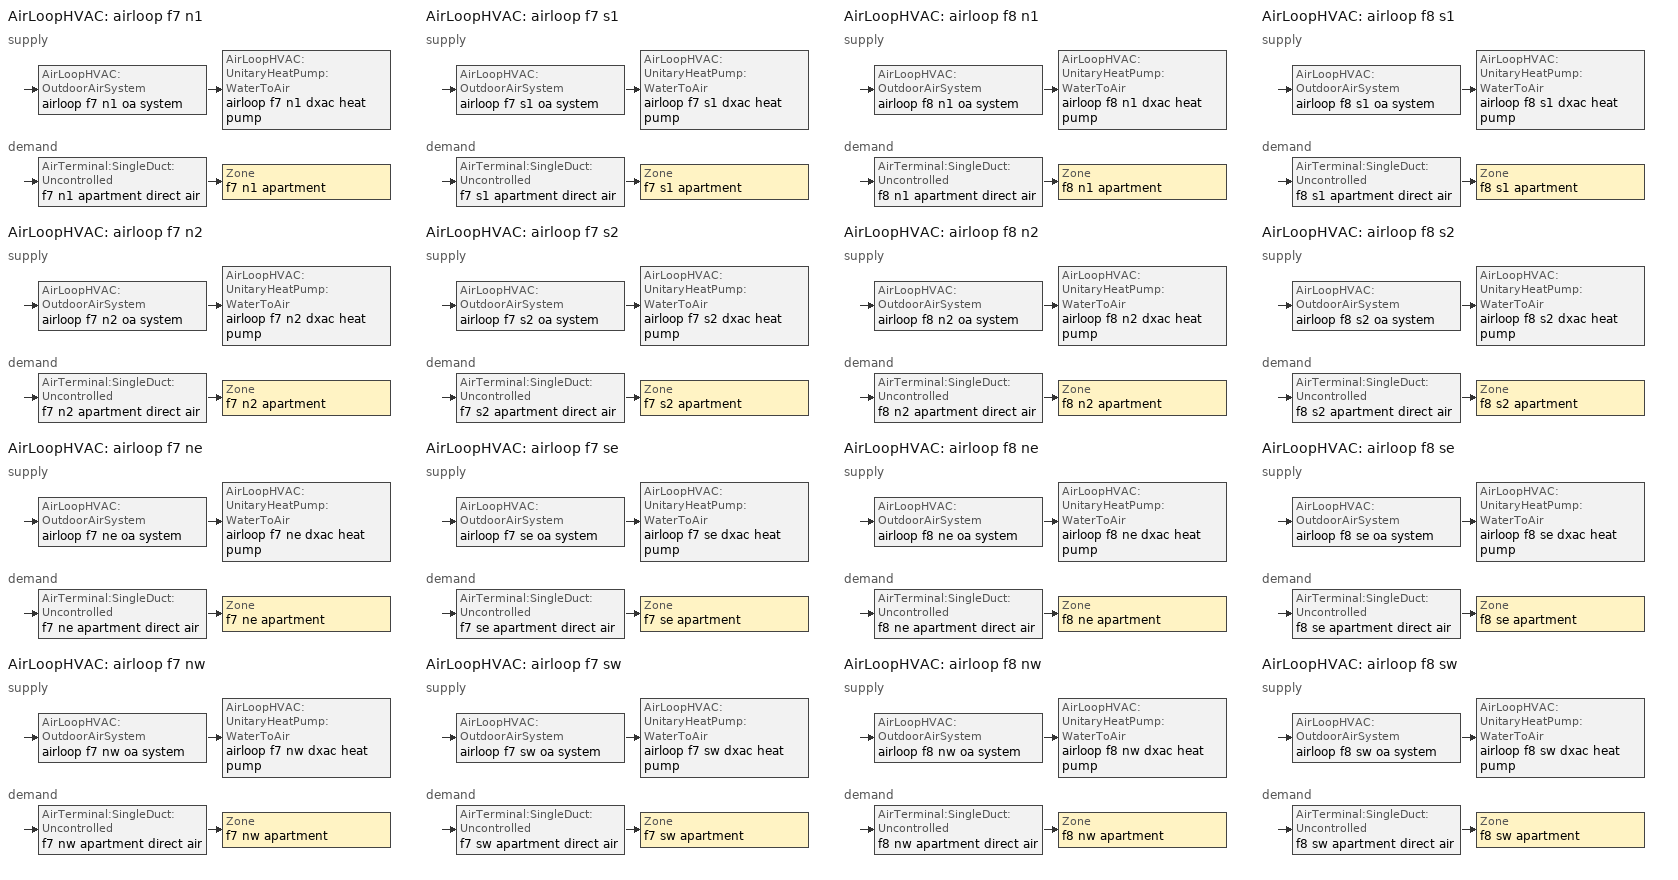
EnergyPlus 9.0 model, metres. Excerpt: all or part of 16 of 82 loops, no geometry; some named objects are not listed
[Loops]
AirLoopHVAC 'airloop f7 n1'
 supply: AirLoopHVAC:OutdoorAirSystem 'airloop f7 n1 oa system' > AirLoopHVAC:UnitaryHeatPump:WaterToAir 'airloop f7 n1 dxac heat pump'
 demand: AirTerminal:SingleDuct:Uncontrolled 'f7 n1 apartment direct air' > Zone 'f7 n1 apartment'
AirLoopHVAC 'airloop f7 n2'
 supply: AirLoopHVAC:OutdoorAirSystem 'airloop f7 n2 oa system' > AirLoopHVAC:UnitaryHeatPump:WaterToAir 'airloop f7 n2 dxac heat pump'
 demand: AirTerminal:SingleDuct:Uncontrolled 'f7 n2 apartment direct air' > Zone 'f7 n2 apartment'
AirLoopHVAC 'airloop f7 ne'
 supply: AirLoopHVAC:OutdoorAirSystem 'airloop f7 ne oa system' > AirLoopHVAC:UnitaryHeatPump:WaterToAir 'airloop f7 ne dxac heat pump'
 demand: AirTerminal:SingleDuct:Uncontrolled 'f7 ne apartment direct air' > Zone 'f7 ne apartment'
AirLoopHVAC 'airloop f7 nw'
 supply: AirLoopHVAC:OutdoorAirSystem 'airloop f7 nw oa system' > AirLoopHVAC:UnitaryHeatPump:WaterToAir 'airloop f7 nw dxac heat pump'
 demand: AirTerminal:SingleDuct:Uncontrolled 'f7 nw apartment direct air' > Zone 'f7 nw apartment'
AirLoopHVAC 'airloop f7 s1'
 supply: AirLoopHVAC:OutdoorAirSystem 'airloop f7 s1 oa system' > AirLoopHVAC:UnitaryHeatPump:WaterToAir 'airloop f7 s1 dxac heat pump'
 demand: AirTerminal:SingleDuct:Uncontrolled 'f7 s1 apartment direct air' > Zone 'f7 s1 apartment'
AirLoopHVAC 'airloop f7 s2'
 supply: AirLoopHVAC:OutdoorAirSystem 'airloop f7 s2 oa system' > AirLoopHVAC:UnitaryHeatPump:WaterToAir 'airloop f7 s2 dxac heat pump'
 demand: AirTerminal:SingleDuct:Uncontrolled 'f7 s2 apartment direct air' > Zone 'f7 s2 apartment'
AirLoopHVAC 'airloop f7 se'
 supply: AirLoopHVAC:OutdoorAirSystem 'airloop f7 se oa system' > AirLoopHVAC:UnitaryHeatPump:WaterToAir 'airloop f7 se dxac heat pump'
 demand: AirTerminal:SingleDuct:Uncontrolled 'f7 se apartment direct air' > Zone 'f7 se apartment'
AirLoopHVAC 'airloop f7 sw'
 supply: AirLoopHVAC:OutdoorAirSystem 'airloop f7 sw oa system' > AirLoopHVAC:UnitaryHeatPump:WaterToAir 'airloop f7 sw dxac heat pump'
 demand: AirTerminal:SingleDuct:Uncontrolled 'f7 sw apartment direct air' > Zone 'f7 sw apartment'
AirLoopHVAC 'airloop f8 n1'
 supply: AirLoopHVAC:OutdoorAirSystem 'airloop f8 n1 oa system' > AirLoopHVAC:UnitaryHeatPump:WaterToAir 'airloop f8 n1 dxac heat pump'
 demand: AirTerminal:SingleDuct:Uncontrolled 'f8 n1 apartment direct air' > Zone 'f8 n1 apartment'
AirLoopHVAC 'airloop f8 n2'
 supply: AirLoopHVAC:OutdoorAirSystem 'airloop f8 n2 oa system' > AirLoopHVAC:UnitaryHeatPump:WaterToAir 'airloop f8 n2 dxac heat pump'
 demand: AirTerminal:SingleDuct:Uncontrolled 'f8 n2 apartment direct air' > Zone 'f8 n2 apartment'
AirLoopHVAC 'airloop f8 ne'
 supply: AirLoopHVAC:OutdoorAirSystem 'airloop f8 ne oa system' > AirLoopHVAC:UnitaryHeatPump:WaterToAir 'airloop f8 ne dxac heat pump'
 demand: AirTerminal:SingleDuct:Uncontrolled 'f8 ne apartment direct air' > Zone 'f8 ne apartment'
AirLoopHVAC 'airloop f8 nw'
 supply: AirLoopHVAC:OutdoorAirSystem 'airloop f8 nw oa system' > AirLoopHVAC:UnitaryHeatPump:WaterToAir 'airloop f8 nw dxac heat pump'
 demand: AirTerminal:SingleDuct:Uncontrolled 'f8 nw apartment direct air' > Zone 'f8 nw apartment'
AirLoopHVAC 'airloop f8 s1'
 supply: AirLoopHVAC:OutdoorAirSystem 'airloop f8 s1 oa system' > AirLoopHVAC:UnitaryHeatPump:WaterToAir 'airloop f8 s1 dxac heat pump'
 demand: AirTerminal:SingleDuct:Uncontrolled 'f8 s1 apartment direct air' > Zone 'f8 s1 apartment'
AirLoopHVAC 'airloop f8 s2'
 supply: AirLoopHVAC:OutdoorAirSystem 'airloop f8 s2 oa system' > AirLoopHVAC:UnitaryHeatPump:WaterToAir 'airloop f8 s2 dxac heat pump'
 demand: AirTerminal:SingleDuct:Uncontrolled 'f8 s2 apartment direct air' > Zone 'f8 s2 apartment'
AirLoopHVAC 'airloop f8 se'
 supply: AirLoopHVAC:OutdoorAirSystem 'airloop f8 se oa system' > AirLoopHVAC:UnitaryHeatPump:WaterToAir 'airloop f8 se dxac heat pump'
 demand: AirTerminal:SingleDuct:Uncontrolled 'f8 se apartment direct air' > Zone 'f8 se apartment'
AirLoopHVAC 'airloop f8 sw'
 supply: AirLoopHVAC:OutdoorAirSystem 'airloop f8 sw oa system' > AirLoopHVAC:UnitaryHeatPump:WaterToAir 'airloop f8 sw dxac heat pump'
 demand: AirTerminal:SingleDuct:Uncontrolled 'f8 sw apartment direct air' > Zone 'f8 sw apartment'
[AirLoopHVAC]
airloop f7 n1: , airloop allapts availability manager, autosize, airloop f7 n1 branches, , airloop f7 n1 return air inlet, zonemixer f7 n1 return air outlet, zonesplitter f7 n1 supply air inlet, airloop f7 n1 supply air outlet
airloop f7 n2: , airloop allapts availability manager, autosize, airloop f7 n2 branches, , airloop f7 n2 return air inlet, zonemixer f7 n2 return air outlet, zonesplitter f7 n2 supply air inlet, airloop f7 n2 supply air outlet
airloop f7 ne: , airloop allapts availability manager, autosize, airloop f7 ne branches, , airloop f7 ne return air inlet, zonemixer f7 ne return air outlet, zonesplitter f7 ne supply air inlet, airloop f7 ne supply air outlet
airloop f7 nw: , airloop allapts availability manager, autosize, airloop f7 nw branches, , airloop f7 nw return air inlet, zonemixer f7 nw return air outlet, zonesplitter f7 nw supply air inlet, airloop f7 nw supply air outlet
airloop f7 s1: , airloop allapts availability manager, autosize, airloop f7 s1 branches, , airloop f7 s1 return air inlet, zonemixer f7 s1 return air outlet, zonesplitter f7 s1 supply air inlet, airloop f7 s1 supply air outlet
airloop f7 s2: , airloop allapts availability manager, autosize, airloop f7 s2 branches, , airloop f7 s2 return air inlet, zonemixer f7 s2 return air outlet, zonesplitter f7 s2 supply air inlet, airloop f7 s2 supply air outlet
airloop f7 se: , airloop allapts availability manager, autosize, airloop f7 se branches, , airloop f7 se return air inlet, zonemixer f7 se return air outlet, zonesplitter f7 se supply air inlet, airloop f7 se supply air outlet
airloop f7 sw: , airloop allapts availability manager, autosize, airloop f7 sw branches, , airloop f7 sw return air inlet, zonemixer f7 sw return air outlet, zonesplitter f7 sw supply air inlet, airloop f7 sw supply air outlet
airloop f8 n1: , airloop allapts availability manager, autosize, airloop f8 n1 branches, , airloop f8 n1 return air inlet, zonemixer f8 n1 return air outlet, zonesplitter f8 n1 supply air inlet, airloop f8 n1 supply air outlet
airloop f8 n2: , airloop allapts availability manager, autosize, airloop f8 n2 branches, , airloop f8 n2 return air inlet, zonemixer f8 n2 return air outlet, zonesplitter f8 n2 supply air inlet, airloop f8 n2 supply air outlet
airloop f8 ne: , airloop allapts availability manager, autosize, airloop f8 ne branches, , airloop f8 ne return air inlet, zonemixer f8 ne return air outlet, zonesplitter f8 ne supply air inlet, airloop f8 ne supply air outlet
airloop f8 nw: , airloop allapts availability manager, autosize, airloop f8 nw branches, , airloop f8 nw return air inlet, zonemixer f8 nw return air outlet, zonesplitter f8 nw supply air inlet, airloop f8 nw supply air outlet
airloop f8 s1: , airloop allapts availability manager, autosize, airloop f8 s1 branches, , airloop f8 s1 return air inlet, zonemixer f8 s1 return air outlet, zonesplitter f8 s1 supply air inlet, airloop f8 s1 supply air outlet
airloop f8 s2: , airloop allapts availability manager, autosize, airloop f8 s2 branches, , airloop f8 s2 return air inlet, zonemixer f8 s2 return air outlet, zonesplitter f8 s2 supply air inlet, airloop f8 s2 supply air outlet
airloop f8 se: , airloop allapts availability manager, autosize, airloop f8 se branches, , airloop f8 se return air inlet, zonemixer f8 se return air outlet, zonesplitter f8 se supply air inlet, airloop f8 se supply air outlet
airloop f8 sw: , airloop allapts availability manager, autosize, airloop f8 sw branches, , airloop f8 sw return air inlet, zonemixer f8 sw return air outlet, zonesplitter f8 sw supply air inlet, airloop f8 sw supply air outlet
[AirLoopHVAC:OutdoorAirSystem]
airloop f7 n1 oa system: airloop f7 n1 oa system controllers, airloop f7 n1 oa system equipment, airloop allapts availability manager
airloop f7 n2 oa system: airloop f7 n2 oa system controllers, airloop f7 n2 oa system equipment, airloop allapts availability manager
airloop f7 ne oa system: airloop f7 ne oa system controllers, airloop f7 ne oa system equipment, airloop allapts availability manager
airloop f7 nw oa system: airloop f7 nw oa system controllers, airloop f7 nw oa system equipment, airloop allapts availability manager
airloop f7 s1 oa system: airloop f7 s1 oa system controllers, airloop f7 s1 oa system equipment, airloop allapts availability manager
airloop f7 s2 oa system: airloop f7 s2 oa system controllers, airloop f7 s2 oa system equipment, airloop allapts availability manager
airloop f7 se oa system: airloop f7 se oa system controllers, airloop f7 se oa system equipment, airloop allapts availability manager
airloop f7 sw oa system: airloop f7 sw oa system controllers, airloop f7 sw oa system equipment, airloop allapts availability manager
airloop f8 n1 oa system: airloop f8 n1 oa system controllers, airloop f8 n1 oa system equipment, airloop allapts availability manager
airloop f8 n2 oa system: airloop f8 n2 oa system controllers, airloop f8 n2 oa system equipment, airloop allapts availability manager
airloop f8 ne oa system: airloop f8 ne oa system controllers, airloop f8 ne oa system equipment, airloop allapts availability manager
airloop f8 nw oa system: airloop f8 nw oa system controllers, airloop f8 nw oa system equipment, airloop allapts availability manager
airloop f8 s1 oa system: airloop f8 s1 oa system controllers, airloop f8 s1 oa system equipment, airloop allapts availability manager
airloop f8 s2 oa system: airloop f8 s2 oa system controllers, airloop f8 s2 oa system equipment, airloop allapts availability manager
airloop f8 se oa system: airloop f8 se oa system controllers, airloop f8 se oa system equipment, airloop allapts availability manager
airloop f8 sw oa system: airloop f8 sw oa system controllers, airloop f8 sw oa system equipment, airloop allapts availability manager
[AirLoopHVAC:UnitaryHeatPump:WaterToAir]
airloop f7 n1 dxac heat pump: all on, f7 n1 apartment mixed air outlet, airloop f7 n1 supply air outlet, autosize, f7 n1 apartment, fan:onoff, airloop f7 n1 supply fan, coil:heating:watertoairheatpump:equationfit, heat pump heating mode airloop f7 n1, 0.001, coil:cooling:watertoairheatpump:equationfit, heat pump cooling mode airloop f7 n1, 0.001, 2.5, 60, 0.01, 60, coil:heating:electric, heat pump dx supp heating coil airloop f7 n1, 50, , common osa inlet node, blowthrough, all off
airloop f7 n2 dxac heat pump: all on, f7 n2 apartment mixed air outlet, airloop f7 n2 supply air outlet, autosize, f7 n2 apartment, fan:onoff, airloop f7 n2 supply fan, coil:heating:watertoairheatpump:equationfit, heat pump heating mode airloop f7 n2, 0.001, coil:cooling:watertoairheatpump:equationfit, heat pump cooling mode airloop f7 n2, 0.001, 2.5, 60, 0.01, 60, coil:heating:electric, heat pump dx supp heating coil airloop f7 n2, 50, , common osa inlet node, blowthrough, all off
airloop f7 ne dxac heat pump: all on, f7 ne apartment mixed air outlet, airloop f7 ne supply air outlet, autosize, f7 ne apartment, fan:onoff, airloop f7 ne supply fan, coil:heating:watertoairheatpump:equationfit, heat pump heating mode airloop f7 ne, 0.001, coil:cooling:watertoairheatpump:equationfit, heat pump cooling mode airloop f7 ne, 0.001, 2.5, 60, 0.01, 60, coil:heating:electric, heat pump dx supp heating coil airloop f7 ne, 50, , common osa inlet node, blowthrough, all off
airloop f7 nw dxac heat pump: all on, f7 nw apartment mixed air outlet, airloop f7 nw supply air outlet, autosize, f7 nw apartment, fan:onoff, airloop f7 nw supply fan, coil:heating:watertoairheatpump:equationfit, heat pump heating mode airloop f7 nw, 0.001, coil:cooling:watertoairheatpump:equationfit, heat pump cooling mode airloop f7 nw, 0.001, 2.5, 60, 0.01, 60, coil:heating:electric, heat pump dx supp heating coil airloop f7 nw, 50, , common osa inlet node, blowthrough, all off
airloop f7 s1 dxac heat pump: all on, f7 s1 apartment mixed air outlet, airloop f7 s1 supply air outlet, autosize, f7 s1 apartment, fan:onoff, airloop f7 s1 supply fan, coil:heating:watertoairheatpump:equationfit, heat pump heating mode airloop f7 s1, 0.001, coil:cooling:watertoairheatpump:equationfit, heat pump cooling mode airloop f7 s1, 0.001, 2.5, 60, 0.01, 60, coil:heating:electric, heat pump dx supp heating coil airloop f7 s1, 50, , common osa inlet node, blowthrough, all off
airloop f7 s2 dxac heat pump: all on, f7 s2 apartment mixed air outlet, airloop f7 s2 supply air outlet, autosize, f7 s2 apartment, fan:onoff, airloop f7 s2 supply fan, coil:heating:watertoairheatpump:equationfit, heat pump heating mode airloop f7 s2, 0.001, coil:cooling:watertoairheatpump:equationfit, heat pump cooling mode airloop f7 s2, 0.001, 2.5, 60, 0.01, 60, coil:heating:electric, heat pump dx supp heating coil airloop f7 s2, 50, , common osa inlet node, blowthrough, all off
airloop f7 se dxac heat pump: all on, f7 se apartment mixed air outlet, airloop f7 se supply air outlet, autosize, f7 se apartment, fan:onoff, airloop f7 se supply fan, coil:heating:watertoairheatpump:equationfit, heat pump heating mode airloop f7 se, 0.001, coil:cooling:watertoairheatpump:equationfit, heat pump cooling mode airloop f7 se, 0.001, 2.5, 60, 0.01, 60, coil:heating:electric, heat pump dx supp heating coil airloop f7 se, 50, , common osa inlet node, blowthrough, all off
airloop f7 sw dxac heat pump: all on, f7 sw apartment mixed air outlet, airloop f7 sw supply air outlet, autosize, f7 sw apartment, fan:onoff, airloop f7 sw supply fan, coil:heating:watertoairheatpump:equationfit, heat pump heating mode airloop f7 sw, 0.001, coil:cooling:watertoairheatpump:equationfit, heat pump cooling mode airloop f7 sw, 0.001, 2.5, 60, 0.01, 60, coil:heating:electric, heat pump dx supp heating coil airloop f7 sw, 50, , common osa inlet node, blowthrough, all off
airloop f8 n1 dxac heat pump: all on, f8 n1 apartment mixed air outlet, airloop f8 n1 supply air outlet, autosize, f8 n1 apartment, fan:onoff, airloop f8 n1 supply fan, coil:heating:watertoairheatpump:equationfit, heat pump heating mode airloop f8 n1, 0.001, coil:cooling:watertoairheatpump:equationfit, heat pump cooling mode airloop f8 n1, 0.001, 2.5, 60, 0.01, 60, coil:heating:electric, heat pump dx supp heating coil airloop f8 n1, 50, , common osa inlet node, blowthrough, all off
airloop f8 n2 dxac heat pump: all on, f8 n2 apartment mixed air outlet, airloop f8 n2 supply air outlet, autosize, f8 n2 apartment, fan:onoff, airloop f8 n2 supply fan, coil:heating:watertoairheatpump:equationfit, heat pump heating mode airloop f8 n2, 0.001, coil:cooling:watertoairheatpump:equationfit, heat pump cooling mode airloop f8 n2, 0.001, 2.5, 60, 0.01, 60, coil:heating:electric, heat pump dx supp heating coil airloop f8 n2, 50, , common osa inlet node, blowthrough, all off
airloop f8 ne dxac heat pump: all on, f8 ne apartment mixed air outlet, airloop f8 ne supply air outlet, autosize, f8 ne apartment, fan:onoff, airloop f8 ne supply fan, coil:heating:watertoairheatpump:equationfit, heat pump heating mode airloop f8 ne, 0.001, coil:cooling:watertoairheatpump:equationfit, heat pump cooling mode airloop f8 ne, 0.001, 2.5, 60, 0.01, 60, coil:heating:electric, heat pump dx supp heating coil airloop f8 ne, 50, , common osa inlet node, blowthrough, all off
airloop f8 nw dxac heat pump: all on, f8 nw apartment mixed air outlet, airloop f8 nw supply air outlet, autosize, f8 nw apartment, fan:onoff, airloop f8 nw supply fan, coil:heating:watertoairheatpump:equationfit, heat pump heating mode airloop f8 nw, 0.001, coil:cooling:watertoairheatpump:equationfit, heat pump cooling mode airloop f8 nw, 0.001, 2.5, 60, 0.01, 60, coil:heating:electric, heat pump dx supp heating coil airloop f8 nw, 50, , common osa inlet node, blowthrough, all off
airloop f8 s1 dxac heat pump: all on, f8 s1 apartment mixed air outlet, airloop f8 s1 supply air outlet, autosize, f8 s1 apartment, fan:onoff, airloop f8 s1 supply fan, coil:heating:watertoairheatpump:equationfit, heat pump heating mode airloop f8 s1, 0.001, coil:cooling:watertoairheatpump:equationfit, heat pump cooling mode airloop f8 s1, 0.001, 2.5, 60, 0.01, 60, coil:heating:electric, heat pump dx supp heating coil airloop f8 s1, 50, , common osa inlet node, blowthrough, all off
airloop f8 s2 dxac heat pump: all on, f8 s2 apartment mixed air outlet, airloop f8 s2 supply air outlet, autosize, f8 s2 apartment, fan:onoff, airloop f8 s2 supply fan, coil:heating:watertoairheatpump:equationfit, heat pump heating mode airloop f8 s2, 0.001, coil:cooling:watertoairheatpump:equationfit, heat pump cooling mode airloop f8 s2, 0.001, 2.5, 60, 0.01, 60, coil:heating:electric, heat pump dx supp heating coil airloop f8 s2, 50, , common osa inlet node, blowthrough, all off
airloop f8 se dxac heat pump: all on, f8 se apartment mixed air outlet, airloop f8 se supply air outlet, autosize, f8 se apartment, fan:onoff, airloop f8 se supply fan, coil:heating:watertoairheatpump:equationfit, heat pump heating mode airloop f8 se, 0.001, coil:cooling:watertoairheatpump:equationfit, heat pump cooling mode airloop f8 se, 0.001, 2.5, 60, 0.01, 60, coil:heating:electric, heat pump dx supp heating coil airloop f8 se, 50, , common osa inlet node, blowthrough, all off
airloop f8 sw dxac heat pump: all on, f8 sw apartment mixed air outlet, airloop f8 sw supply air outlet, autosize, f8 sw apartment, fan:onoff, airloop f8 sw supply fan, coil:heating:watertoairheatpump:equationfit, heat pump heating mode airloop f8 sw, 0.001, coil:cooling:watertoairheatpump:equationfit, heat pump cooling mode airloop f8 sw, 0.001, 2.5, 60, 0.01, 60, coil:heating:electric, heat pump dx supp heating coil airloop f8 sw, 50, , common osa inlet node, blowthrough, all off
[AirTerminal:SingleDuct:Uncontrolled]
f7 n1 apartment direct air: all on, f7 n1 apartment supply inlet, autosize
f7 n2 apartment direct air: all on, f7 n2 apartment supply inlet, autosize
f7 ne apartment direct air: all on, f7 ne apartment supply inlet, autosize
f7 nw apartment direct air: all on, f7 nw apartment supply inlet, autosize
f7 s1 apartment direct air: all on, f7 s1 apartment supply inlet, autosize
f7 s2 apartment direct air: all on, f7 s2 apartment supply inlet, autosize
f7 se apartment direct air: all on, f7 se apartment supply inlet, autosize
f7 sw apartment direct air: all on, f7 sw apartment supply inlet, autosize
f8 n1 apartment direct air: all on, f8 n1 apartment supply inlet, autosize
f8 n2 apartment direct air: all on, f8 n2 apartment supply inlet, autosize
f8 ne apartment direct air: all on, f8 ne apartment supply inlet, autosize
f8 nw apartment direct air: all on, f8 nw apartment supply inlet, autosize
f8 s1 apartment direct air: all on, f8 s1 apartment supply inlet, autosize
f8 s2 apartment direct air: all on, f8 s2 apartment supply inlet, autosize
f8 se apartment direct air: all on, f8 se apartment supply inlet, autosize
f8 sw apartment direct air: all on, f8 sw apartment supply inlet, autosize
[Coil:Heating:Electric]
heat pump dx supp heating coil airloop f7 n1: all on, 1, autosize, heating coil air outlet node airloop f7 n1, airloop f7 n1 supply air outlet
heat pump dx supp heating coil airloop f7 n2: all on, 1, autosize, heating coil air outlet node airloop f7 n2, airloop f7 n2 supply air outlet
heat pump dx supp heating coil airloop f7 ne: all on, 1, autosize, heating coil air outlet node airloop f7 ne, airloop f7 ne supply air outlet
heat pump dx supp heating coil airloop f7 nw: all on, 1, autosize, heating coil air outlet node airloop f7 nw, airloop f7 nw supply air outlet
heat pump dx supp heating coil airloop f7 s1: all on, 1, autosize, heating coil air outlet node airloop f7 s1, airloop f7 s1 supply air outlet
heat pump dx supp heating coil airloop f7 s2: all on, 1, autosize, heating coil air outlet node airloop f7 s2, airloop f7 s2 supply air outlet
heat pump dx supp heating coil airloop f7 se: all on, 1, autosize, heating coil air outlet node airloop f7 se, airloop f7 se supply air outlet
heat pump dx supp heating coil airloop f7 sw: all on, 1, autosize, heating coil air outlet node airloop f7 sw, airloop f7 sw supply air outlet
heat pump dx supp heating coil airloop f8 n1: all on, 1, autosize, heating coil air outlet node airloop f8 n1, airloop f8 n1 supply air outlet
heat pump dx supp heating coil airloop f8 n2: all on, 1, autosize, heating coil air outlet node airloop f8 n2, airloop f8 n2 supply air outlet
heat pump dx supp heating coil airloop f8 ne: all on, 1, autosize, heating coil air outlet node airloop f8 ne, airloop f8 ne supply air outlet
heat pump dx supp heating coil airloop f8 nw: all on, 1, autosize, heating coil air outlet node airloop f8 nw, airloop f8 nw supply air outlet
heat pump dx supp heating coil airloop f8 s1: all on, 1, autosize, heating coil air outlet node airloop f8 s1, airloop f8 s1 supply air outlet
heat pump dx supp heating coil airloop f8 s2: all on, 1, autosize, heating coil air outlet node airloop f8 s2, airloop f8 s2 supply air outlet
heat pump dx supp heating coil airloop f8 se: all on, 1, autosize, heating coil air outlet node airloop f8 se, airloop f8 se supply air outlet
heat pump dx supp heating coil airloop f8 sw: all on, 1, autosize, heating coil air outlet node airloop f8 sw, airloop f8 sw supply air outlet
[Controller:OutdoorAir]
airloop f7 n1 oa controller: f7 n1 apartment relief air outlet, airloop f7 n1 return air inlet, f7 n1 apartment mixed air outlet, f7 n1 apartment outside air inlet, autosize, autosize, noeconomizer, modulateflow, , , , , , lockoutwithheating, fixedminimum, all off, , , , , no, , 1, yes, bypasswhenwithineconomizerlimits
airloop f7 n2 oa controller: f7 n2 apartment relief air outlet, airloop f7 n2 return air inlet, f7 n2 apartment mixed air outlet, f7 n2 apartment outside air inlet, autosize, autosize, noeconomizer, modulateflow, , , , , , lockoutwithheating, fixedminimum, all off, , , , , no, , 1, yes, bypasswhenwithineconomizerlimits
airloop f7 ne oa controller: f7 ne apartment relief air outlet, airloop f7 ne return air inlet, f7 ne apartment mixed air outlet, f7 ne apartment outside air inlet, autosize, autosize, noeconomizer, modulateflow, , , , , , lockoutwithheating, fixedminimum, all off, , , , , no, , 1, yes, bypasswhenwithineconomizerlimits
airloop f7 nw oa controller: f7 nw apartment relief air outlet, airloop f7 nw return air inlet, f7 nw apartment mixed air outlet, f7 nw apartment outside air inlet, autosize, autosize, noeconomizer, modulateflow, , , , , , lockoutwithheating, fixedminimum, all off, , , , , no, , 1, yes, bypasswhenwithineconomizerlimits
airloop f7 s1 oa controller: f7 s1 apartment relief air outlet, airloop f7 s1 return air inlet, f7 s1 apartment mixed air outlet, f7 s1 apartment outside air inlet, autosize, autosize, noeconomizer, modulateflow, , , , , , lockoutwithheating, fixedminimum, all off, , , , , no, , 1, yes, bypasswhenwithineconomizerlimits
airloop f7 s2 oa controller: f7 s2 apartment relief air outlet, airloop f7 s2 return air inlet, f7 s2 apartment mixed air outlet, f7 s2 apartment outside air inlet, autosize, autosize, noeconomizer, modulateflow, , , , , , lockoutwithheating, fixedminimum, all off, , , , , no, , 1, yes, bypasswhenwithineconomizerlimits
airloop f7 se oa controller: f7 se apartment relief air outlet, airloop f7 se return air inlet, f7 se apartment mixed air outlet, f7 se apartment outside air inlet, autosize, autosize, noeconomizer, modulateflow, , , , , , lockoutwithheating, fixedminimum, all off, , , , , no, , 1, yes, bypasswhenwithineconomizerlimits
airloop f7 sw oa controller: f7 sw apartment relief air outlet, airloop f7 sw return air inlet, f7 sw apartment mixed air outlet, f7 sw apartment outside air inlet, autosize, autosize, noeconomizer, modulateflow, , , , , , lockoutwithheating, fixedminimum, all off, , , , , no, , 1, yes, bypasswhenwithineconomizerlimits
airloop f8 n1 oa controller: f8 n1 apartment relief air outlet, airloop f8 n1 return air inlet, f8 n1 apartment mixed air outlet, f8 n1 apartment outside air inlet, autosize, autosize, noeconomizer, modulateflow, , , , , , lockoutwithheating, fixedminimum, all off, , , , , no, , 1, yes, bypasswhenwithineconomizerlimits
airloop f8 n2 oa controller: f8 n2 apartment relief air outlet, airloop f8 n2 return air inlet, f8 n2 apartment mixed air outlet, f8 n2 apartment outside air inlet, autosize, autosize, noeconomizer, modulateflow, , , , , , lockoutwithheating, fixedminimum, all off, , , , , no, , 1, yes, bypasswhenwithineconomizerlimits
airloop f8 ne oa controller: f8 ne apartment relief air outlet, airloop f8 ne return air inlet, f8 ne apartment mixed air outlet, f8 ne apartment outside air inlet, autosize, autosize, noeconomizer, modulateflow, , , , , , lockoutwithheating, fixedminimum, all off, , , , , no, , 1, yes, bypasswhenwithineconomizerlimits
airloop f8 nw oa controller: f8 nw apartment relief air outlet, airloop f8 nw return air inlet, f8 nw apartment mixed air outlet, f8 nw apartment outside air inlet, autosize, autosize, noeconomizer, modulateflow, , , , , , lockoutwithheating, fixedminimum, all off, , , , , no, , 1, yes, bypasswhenwithineconomizerlimits
airloop f8 s1 oa controller: f8 s1 apartment relief air outlet, airloop f8 s1 return air inlet, f8 s1 apartment mixed air outlet, f8 s1 apartment outside air inlet, autosize, autosize, noeconomizer, modulateflow, , , , , , lockoutwithheating, fixedminimum, all off, , , , , no, , 1, yes, bypasswhenwithineconomizerlimits
airloop f8 s2 oa controller: f8 s2 apartment relief air outlet, airloop f8 s2 return air inlet, f8 s2 apartment mixed air outlet, f8 s2 apartment outside air inlet, autosize, autosize, noeconomizer, modulateflow, , , , , , lockoutwithheating, fixedminimum, all off, , , , , no, , 1, yes, bypasswhenwithineconomizerlimits
airloop f8 se oa controller: f8 se apartment relief air outlet, airloop f8 se return air inlet, f8 se apartment mixed air outlet, f8 se apartment outside air inlet, autosize, autosize, noeconomizer, modulateflow, , , , , , lockoutwithheating, fixedminimum, all off, , , , , no, , 1, yes, bypasswhenwithineconomizerlimits
airloop f8 sw oa controller: f8 sw apartment relief air outlet, airloop f8 sw return air inlet, f8 sw apartment mixed air outlet, f8 sw apartment outside air inlet, autosize, autosize, noeconomizer, modulateflow, , , , , , lockoutwithheating, fixedminimum, all off, , , , , no, , 1, yes, bypasswhenwithineconomizerlimits
[DesignSpecification:OutdoorAir]
sz dsoa f7 n1 apartment; sz dsoa f7 n2 apartment; sz dsoa f7 ne apartment; sz dsoa f7 nw apartment; sz dsoa f7 s1 apartment; sz dsoa f7 s2 apartment; sz dsoa f7 se apartment; sz dsoa f7 sw apartment; sz dsoa f8 n1 apartment; sz dsoa f8 n2 apartment; sz dsoa f8 ne apartment; sz dsoa f8 nw apartment; sz dsoa f8 s1 apartment; sz dsoa f8 s2 apartment; sz dsoa f8 se apartment; sz dsoa f8 sw apartment: flow/area, , 0.000294083
[Fan:OnOff]
airloop f7 n1 supply fan: all on, 0.55575, 622.5, autosize, 0.855, 1, f7 n1 apartment mixed air outlet, airloop f7 n1 supply fan outlet
airloop f7 n2 supply fan: all on, 0.55575, 622.5, autosize, 0.855, 1, f7 n2 apartment mixed air outlet, airloop f7 n2 supply fan outlet
airloop f7 ne supply fan: all on, 0.55575, 622.5, autosize, 0.855, 1, f7 ne apartment mixed air outlet, airloop f7 ne supply fan outlet
airloop f7 nw supply fan: all on, 0.55575, 622.5, autosize, 0.855, 1, f7 nw apartment mixed air outlet, airloop f7 nw supply fan outlet
airloop f7 s1 supply fan: all on, 0.55575, 622.5, autosize, 0.855, 1, f7 s1 apartment mixed air outlet, airloop f7 s1 supply fan outlet
airloop f7 s2 supply fan: all on, 0.55575, 622.5, autosize, 0.855, 1, f7 s2 apartment mixed air outlet, airloop f7 s2 supply fan outlet
airloop f7 se supply fan: all on, 0.55575, 622.5, autosize, 0.855, 1, f7 se apartment mixed air outlet, airloop f7 se supply fan outlet
airloop f7 sw supply fan: all on, 0.55575, 622.5, autosize, 0.855, 1, f7 sw apartment mixed air outlet, airloop f7 sw supply fan outlet
airloop f8 n1 supply fan: all on, 0.55575, 622.5, autosize, 0.855, 1, f8 n1 apartment mixed air outlet, airloop f8 n1 supply fan outlet
airloop f8 n2 supply fan: all on, 0.55575, 622.5, autosize, 0.855, 1, f8 n2 apartment mixed air outlet, airloop f8 n2 supply fan outlet
airloop f8 ne supply fan: all on, 0.55575, 622.5, autosize, 0.855, 1, f8 ne apartment mixed air outlet, airloop f8 ne supply fan outlet
airloop f8 nw supply fan: all on, 0.55575, 622.5, autosize, 0.855, 1, f8 nw apartment mixed air outlet, airloop f8 nw supply fan outlet
airloop f8 s1 supply fan: all on, 0.55575, 622.5, autosize, 0.855, 1, f8 s1 apartment mixed air outlet, airloop f8 s1 supply fan outlet
airloop f8 s2 supply fan: all on, 0.55575, 622.5, autosize, 0.855, 1, f8 s2 apartment mixed air outlet, airloop f8 s2 supply fan outlet
airloop f8 se supply fan: all on, 0.55575, 622.5, autosize, 0.855, 1, f8 se apartment mixed air outlet, airloop f8 se supply fan outlet
airloop f8 sw supply fan: all on, 0.55575, 622.5, autosize, 0.855, 1, f8 sw apartment mixed air outlet, airloop f8 sw supply fan outlet
f7 n1 apartment erv exh fan: all on, 0.303158, 233.6875, autosize, 0.48, 1, f7 n1 apartment erv secondary outlet node, f7 n1 apartment erv exh fan outlet node, , , General
f7 n1 apartment erv sup fan: all on, 0.303158, 233.6875, autosize, 0.48, 1, f7 n1 apartment erv outlet node, f7 n1 apartment erv sup fan outlet node, , , General
f7 n2 apartment erv exh fan: all on, 0.303158, 233.6875, autosize, 0.48, 1, f7 n2 apartment erv secondary outlet node, f7 n2 apartment erv exh fan outlet node, , , General
f7 n2 apartment erv sup fan: all on, 0.303158, 233.6875, autosize, 0.48, 1, f7 n2 apartment erv outlet node, f7 n2 apartment erv sup fan outlet node, , , General
f7 ne apartment erv exh fan: all on, 0.303158, 233.6875, autosize, 0.48, 1, f7 ne apartment erv secondary outlet node, f7 ne apartment erv exh fan outlet node, , , General
f7 ne apartment erv sup fan: all on, 0.303158, 233.6875, autosize, 0.48, 1, f7 ne apartment erv outlet node, f7 ne apartment erv sup fan outlet node, , , General
f7 nw apartment erv exh fan: all on, 0.303158, 233.6875, autosize, 0.48, 1, f7 nw apartment erv secondary outlet node, f7 nw apartment erv exh fan outlet node, , , General
f7 nw apartment erv sup fan: all on, 0.303158, 233.6875, autosize, 0.48, 1, f7 nw apartment erv outlet node, f7 nw apartment erv sup fan outlet node, , , General
f7 s1 apartment erv exh fan: all on, 0.303158, 233.6875, autosize, 0.48, 1, f7 s1 apartment erv secondary outlet node, f7 s1 apartment erv exh fan outlet node, , , General
f7 s1 apartment erv sup fan: all on, 0.303158, 233.6875, autosize, 0.48, 1, f7 s1 apartment erv outlet node, f7 s1 apartment erv sup fan outlet node, , , General
f7 s2 apartment erv exh fan: all on, 0.303158, 233.6875, autosize, 0.48, 1, f7 s2 apartment erv secondary outlet node, f7 s2 apartment erv exh fan outlet node, , , General
f7 s2 apartment erv sup fan: all on, 0.303158, 233.6875, autosize, 0.48, 1, f7 s2 apartment erv outlet node, f7 s2 apartment erv sup fan outlet node, , , General
f7 se apartment erv exh fan: all on, 0.303158, 233.6875, autosize, 0.48, 1, f7 se apartment erv secondary outlet node, f7 se apartment erv exh fan outlet node, , , General
f7 se apartment erv sup fan: all on, 0.303158, 233.6875, autosize, 0.48, 1, f7 se apartment erv outlet node, f7 se apartment erv sup fan outlet node, , , General
f7 sw apartment erv exh fan: all on, 0.303158, 233.6875, autosize, 0.48, 1, f7 sw apartment erv secondary outlet node, f7 sw apartment erv exh fan outlet node, , , General
f7 sw apartment erv sup fan: all on, 0.303158, 233.6875, autosize, 0.48, 1, f7 sw apartment erv outlet node, f7 sw apartment erv sup fan outlet node, , , General
f8 n1 apartment erv exh fan: all on, 0.303158, 233.6875, autosize, 0.48, 1, f8 n1 apartment erv secondary outlet node, f8 n1 apartment erv exh fan outlet node, , , General
f8 n1 apartment erv sup fan: all on, 0.303158, 233.6875, autosize, 0.48, 1, f8 n1 apartment erv outlet node, f8 n1 apartment erv sup fan outlet node, , , General
f8 n2 apartment erv exh fan: all on, 0.303158, 233.6875, autosize, 0.48, 1, f8 n2 apartment erv secondary outlet node, f8 n2 apartment erv exh fan outlet node, , , General
f8 n2 apartment erv sup fan: all on, 0.303158, 233.6875, autosize, 0.48, 1, f8 n2 apartment erv outlet node, f8 n2 apartment erv sup fan outlet node, , , General
f8 ne apartment erv exh fan: all on, 0.303158, 233.6875, autosize, 0.48, 1, f8 ne apartment erv secondary outlet node, f8 ne apartment erv exh fan outlet node, , , General
f8 ne apartment erv sup fan: all on, 0.303158, 233.6875, autosize, 0.48, 1, f8 ne apartment erv outlet node, f8 ne apartment erv sup fan outlet node, , , General
f8 nw apartment erv exh fan: all on, 0.303158, 233.6875, autosize, 0.48, 1, f8 nw apartment erv secondary outlet node, f8 nw apartment erv exh fan outlet node, , , General
f8 nw apartment erv sup fan: all on, 0.303158, 233.6875, autosize, 0.48, 1, f8 nw apartment erv outlet node, f8 nw apartment erv sup fan outlet node, , , General
f8 s1 apartment erv exh fan: all on, 0.303158, 233.6875, autosize, 0.48, 1, f8 s1 apartment erv secondary outlet node, f8 s1 apartment erv exh fan outlet node, , , General
f8 s1 apartment erv sup fan: all on, 0.303158, 233.6875, autosize, 0.48, 1, f8 s1 apartment erv outlet node, f8 s1 apartment erv sup fan outlet node, , , General
f8 s2 apartment erv exh fan: all on, 0.303158, 233.6875, autosize, 0.48, 1, f8 s2 apartment erv secondary outlet node, f8 s2 apartment erv exh fan outlet node, , , General
f8 s2 apartment erv sup fan: all on, 0.303158, 233.6875, autosize, 0.48, 1, f8 s2 apartment erv outlet node, f8 s2 apartment erv sup fan outlet node, , , General
f8 se apartment erv exh fan: all on, 0.303158, 233.6875, autosize, 0.48, 1, f8 se apartment erv secondary outlet node, f8 se apartment erv exh fan outlet node, , , General
f8 se apartment erv sup fan: all on, 0.303158, 233.6875, autosize, 0.48, 1, f8 se apartment erv outlet node, f8 se apartment erv sup fan outlet node, , , General
f8 sw apartment erv exh fan: all on, 0.303158, 233.6875, autosize, 0.48, 1, f8 sw apartment erv secondary outlet node, f8 sw apartment erv exh fan outlet node, , , General
f8 sw apartment erv sup fan: all on, 0.303158, 233.6875, autosize, 0.48, 1, f8 sw apartment erv outlet node, f8 sw apartment erv sup fan outlet node, , , General
[HeatExchanger:AirToAir:SensibleAndLatent]
f7 n1 apartment oa heat exchanger: allon_except_dd, autosize, 0, 0, 0, 0, 0, 0, 0, 0, f7 n1 apartment outside air node, f7 n1 apartment erv outlet node, f7 n1 apartment zone exhaust node, f7 n1 apartment erv secondary outlet node, 0, no, rotary, exhaustonly, -23.3, 0.167, 1.44
f7 n2 apartment oa heat exchanger: allon_except_dd, autosize, 0, 0, 0, 0, 0, 0, 0, 0, f7 n2 apartment outside air node, f7 n2 apartment erv outlet node, f7 n2 apartment zone exhaust node, f7 n2 apartment erv secondary outlet node, 0, no, rotary, exhaustonly, -23.3, 0.167, 1.44
f7 ne apartment oa heat exchanger: allon_except_dd, autosize, 0, 0, 0, 0, 0, 0, 0, 0, f7 ne apartment outside air node, f7 ne apartment erv outlet node, f7 ne apartment zone exhaust node, f7 ne apartment erv secondary outlet node, 0, no, rotary, exhaustonly, -23.3, 0.167, 1.44
f7 nw apartment oa heat exchanger: allon_except_dd, autosize, 0, 0, 0, 0, 0, 0, 0, 0, f7 nw apartment outside air node, f7 nw apartment erv outlet node, f7 nw apartment zone exhaust node, f7 nw apartment erv secondary outlet node, 0, no, rotary, exhaustonly, -23.3, 0.167, 1.44
f7 s1 apartment oa heat exchanger: allon_except_dd, autosize, 0, 0, 0, 0, 0, 0, 0, 0, f7 s1 apartment outside air node, f7 s1 apartment erv outlet node, f7 s1 apartment zone exhaust node, f7 s1 apartment erv secondary outlet node, 0, no, rotary, exhaustonly, -23.3, 0.167, 1.44
f7 s2 apartment oa heat exchanger: allon_except_dd, autosize, 0, 0, 0, 0, 0, 0, 0, 0, f7 s2 apartment outside air node, f7 s2 apartment erv outlet node, f7 s2 apartment zone exhaust node, f7 s2 apartment erv secondary outlet node, 0, no, rotary, exhaustonly, -23.3, 0.167, 1.44
f7 se apartment oa heat exchanger: allon_except_dd, autosize, 0, 0, 0, 0, 0, 0, 0, 0, f7 se apartment outside air node, f7 se apartment erv outlet node, f7 se apartment zone exhaust node, f7 se apartment erv secondary outlet node, 0, no, rotary, exhaustonly, -23.3, 0.167, 1.44
f7 sw apartment oa heat exchanger: allon_except_dd, autosize, 0, 0, 0, 0, 0, 0, 0, 0, f7 sw apartment outside air node, f7 sw apartment erv outlet node, f7 sw apartment zone exhaust node, f7 sw apartment erv secondary outlet node, 0, no, rotary, exhaustonly, -23.3, 0.167, 1.44
f8 n1 apartment oa heat exchanger: allon_except_dd, autosize, 0, 0, 0, 0, 0, 0, 0, 0, f8 n1 apartment outside air node, f8 n1 apartment erv outlet node, f8 n1 apartment zone exhaust node, f8 n1 apartment erv secondary outlet node, 0, no, rotary, exhaustonly, -23.3, 0.167, 1.44
f8 n2 apartment oa heat exchanger: allon_except_dd, autosize, 0, 0, 0, 0, 0, 0, 0, 0, f8 n2 apartment outside air node, f8 n2 apartment erv outlet node, f8 n2 apartment zone exhaust node, f8 n2 apartment erv secondary outlet node, 0, no, rotary, exhaustonly, -23.3, 0.167, 1.44
f8 ne apartment oa heat exchanger: allon_except_dd, autosize, 0, 0, 0, 0, 0, 0, 0, 0, f8 ne apartment outside air node, f8 ne apartment erv outlet node, f8 ne apartment zone exhaust node, f8 ne apartment erv secondary outlet node, 0, no, rotary, exhaustonly, -23.3, 0.167, 1.44
f8 nw apartment oa heat exchanger: allon_except_dd, autosize, 0, 0, 0, 0, 0, 0, 0, 0, f8 nw apartment outside air node, f8 nw apartment erv outlet node, f8 nw apartment zone exhaust node, f8 nw apartment erv secondary outlet node, 0, no, rotary, exhaustonly, -23.3, 0.167, 1.44
f8 s1 apartment oa heat exchanger: allon_except_dd, autosize, 0, 0, 0, 0, 0, 0, 0, 0, f8 s1 apartment outside air node, f8 s1 apartment erv outlet node, f8 s1 apartment zone exhaust node, f8 s1 apartment erv secondary outlet node, 0, no, rotary, exhaustonly, -23.3, 0.167, 1.44
f8 s2 apartment oa heat exchanger: allon_except_dd, autosize, 0, 0, 0, 0, 0, 0, 0, 0, f8 s2 apartment outside air node, f8 s2 apartment erv outlet node, f8 s2 apartment zone exhaust node, f8 s2 apartment erv secondary outlet node, 0, no, rotary, exhaustonly, -23.3, 0.167, 1.44
f8 se apartment oa heat exchanger: allon_except_dd, autosize, 0, 0, 0, 0, 0, 0, 0, 0, f8 se apartment outside air node, f8 se apartment erv outlet node, f8 se apartment zone exhaust node, f8 se apartment erv secondary outlet node, 0, no, rotary, exhaustonly, -23.3, 0.167, 1.44
f8 sw apartment oa heat exchanger: allon_except_dd, autosize, 0, 0, 0, 0, 0, 0, 0, 0, f8 sw apartment outside air node, f8 sw apartment erv outlet node, f8 sw apartment zone exhaust node, f8 sw apartment erv secondary outlet node, 0, no, rotary, exhaustonly, -23.3, 0.167, 1.44
[OutdoorAir:Mixer]
f7 n1 apartment oa mixing box: f7 n1 apartment mixed air outlet, f7 n1 apartment outside air inlet, f7 n1 apartment relief air outlet, airloop f7 n1 return air inlet
f7 n2 apartment oa mixing box: f7 n2 apartment mixed air outlet, f7 n2 apartment outside air inlet, f7 n2 apartment relief air outlet, airloop f7 n2 return air inlet
f7 ne apartment oa mixing box: f7 ne apartment mixed air outlet, f7 ne apartment outside air inlet, f7 ne apartment relief air outlet, airloop f7 ne return air inlet
f7 nw apartment oa mixing box: f7 nw apartment mixed air outlet, f7 nw apartment outside air inlet, f7 nw apartment relief air outlet, airloop f7 nw return air inlet
f7 s1 apartment oa mixing box: f7 s1 apartment mixed air outlet, f7 s1 apartment outside air inlet, f7 s1 apartment relief air outlet, airloop f7 s1 return air inlet
f7 s2 apartment oa mixing box: f7 s2 apartment mixed air outlet, f7 s2 apartment outside air inlet, f7 s2 apartment relief air outlet, airloop f7 s2 return air inlet
f7 se apartment oa mixing box: f7 se apartment mixed air outlet, f7 se apartment outside air inlet, f7 se apartment relief air outlet, airloop f7 se return air inlet
f7 sw apartment oa mixing box: f7 sw apartment mixed air outlet, f7 sw apartment outside air inlet, f7 sw apartment relief air outlet, airloop f7 sw return air inlet
f8 n1 apartment oa mixing box: f8 n1 apartment mixed air outlet, f8 n1 apartment outside air inlet, f8 n1 apartment relief air outlet, airloop f8 n1 return air inlet
f8 n2 apartment oa mixing box: f8 n2 apartment mixed air outlet, f8 n2 apartment outside air inlet, f8 n2 apartment relief air outlet, airloop f8 n2 return air inlet
f8 ne apartment oa mixing box: f8 ne apartment mixed air outlet, f8 ne apartment outside air inlet, f8 ne apartment relief air outlet, airloop f8 ne return air inlet
f8 nw apartment oa mixing box: f8 nw apartment mixed air outlet, f8 nw apartment outside air inlet, f8 nw apartment relief air outlet, airloop f8 nw return air inlet
f8 s1 apartment oa mixing box: f8 s1 apartment mixed air outlet, f8 s1 apartment outside air inlet, f8 s1 apartment relief air outlet, airloop f8 s1 return air inlet
f8 s2 apartment oa mixing box: f8 s2 apartment mixed air outlet, f8 s2 apartment outside air inlet, f8 s2 apartment relief air outlet, airloop f8 s2 return air inlet
f8 se apartment oa mixing box: f8 se apartment mixed air outlet, f8 se apartment outside air inlet, f8 se apartment relief air outlet, airloop f8 se return air inlet
f8 sw apartment oa mixing box: f8 sw apartment mixed air outlet, f8 sw apartment outside air inlet, f8 sw apartment relief air outlet, airloop f8 sw return air inlet
[Sizing:System]
airloop f7 n1; airloop f7 n2; airloop f7 ne; airloop f7 nw; airloop f7 s1; airloop f7 s2; airloop f7 se; airloop f7 sw; airloop f8 n1; airloop f8 n2; airloop f8 ne; airloop f8 nw; airloop f8 s1; airloop f8 s2; airloop f8 se; airloop f8 sw: sensible, autosize, 1, 7, 0.008, 11, 0.008, 14, 40, noncoincident, no, no, 0.008, 0.008, designday, 0, , , , designday, 0, , , , , zonesum
[Sizing:Zone]
f7 n1 apartment: supplyairtemperature, 14, , supplyairtemperature, 40, , 0.008, 0.008, sz dsoa f7 n1 apartment, , , designday, 0, , , 0, designday, 0, , , 0
f7 n2 apartment: supplyairtemperature, 14, , supplyairtemperature, 40, , 0.008, 0.008, sz dsoa f7 n2 apartment, , , designday, 0, , , 0, designday, 0, , , 0
f7 ne apartment: supplyairtemperature, 14, , supplyairtemperature, 40, , 0.008, 0.008, sz dsoa f7 ne apartment, , , designday, 0, , , 0, designday, 0, , , 0
f7 nw apartment: supplyairtemperature, 14, , supplyairtemperature, 40, , 0.008, 0.008, sz dsoa f7 nw apartment, , , designday, 0, , , 0, designday, 0, , , 0
f7 s1 apartment: supplyairtemperature, 14, , supplyairtemperature, 40, , 0.008, 0.008, sz dsoa f7 s1 apartment, , , designday, 0, , , 0, designday, 0, , , 0
f7 s2 apartment: supplyairtemperature, 14, , supplyairtemperature, 40, , 0.008, 0.008, sz dsoa f7 s2 apartment, , , designday, 0, , , 0, designday, 0, , , 0
f7 se apartment: supplyairtemperature, 14, , supplyairtemperature, 40, , 0.008, 0.008, sz dsoa f7 se apartment, , , designday, 0, , , 0, designday, 0, , , 0
f7 sw apartment: supplyairtemperature, 14, , supplyairtemperature, 40, , 0.008, 0.008, sz dsoa f7 sw apartment, , , designday, 0, , , 0, designday, 0, , , 0
f8 n1 apartment: supplyairtemperature, 14, , supplyairtemperature, 40, , 0.008, 0.008, sz dsoa f8 n1 apartment, , , designday, 0, , , 0, designday, 0, , , 0
f8 n2 apartment: supplyairtemperature, 14, , supplyairtemperature, 40, , 0.008, 0.008, sz dsoa f8 n2 apartment, , , designday, 0, , , 0, designday, 0, , , 0
f8 ne apartment: supplyairtemperature, 14, , supplyairtemperature, 40, , 0.008, 0.008, sz dsoa f8 ne apartment, , , designday, 0, , , 0, designday, 0, , , 0
f8 nw apartment: supplyairtemperature, 14, , supplyairtemperature, 40, , 0.008, 0.008, sz dsoa f8 nw apartment, , , designday, 0, , , 0, designday, 0, , , 0
f8 s1 apartment: supplyairtemperature, 14, , supplyairtemperature, 40, , 0.008, 0.008, sz dsoa f8 s1 apartment, , , designday, 0, , , 0, designday, 0, , , 0
f8 s2 apartment: supplyairtemperature, 14, , supplyairtemperature, 40, , 0.008, 0.008, sz dsoa f8 s2 apartment, , , designday, 0, , , 0, designday, 0, , , 0
f8 se apartment: supplyairtemperature, 14, , supplyairtemperature, 40, , 0.008, 0.008, sz dsoa f8 se apartment, , , designday, 0, , , 0, designday, 0, , , 0
f8 sw apartment: supplyairtemperature, 14, , supplyairtemperature, 40, , 0.008, 0.008, sz dsoa f8 sw apartment, , , designday, 0, , , 0, designday, 0, , , 0
[ThermostatSetpoint:DualSetpoint]
n apartment cooling setpoints dual sp control: n htgsetp_apt_sch, n clgsetp_apt_sch
s apartment cooling setpoints dual sp control: s htgsetp_apt_sch, s clgsetp_apt_sch
[ThermostatSetpoint:SingleCooling]
aptcoolingsetpoint: clgsetp_apt_sch
[ThermostatSetpoint:SingleHeating]
aptheatingsetpoint: htgsetp_apt_sch
[ZoneControl:Thermostat]
f7 n1 apartment thermostat: f7 n1 apartment, zone control type sched, thermostatsetpoint:singlecooling, aptcoolingsetpoint, thermostatsetpoint:singleheating, aptheatingsetpoint, thermostatsetpoint:dualsetpoint, n apartment cooling setpoints dual sp control
f7 n2 apartment thermostat: f7 n2 apartment, zone control type sched, thermostatsetpoint:singlecooling, aptcoolingsetpoint, thermostatsetpoint:singleheating, aptheatingsetpoint, thermostatsetpoint:dualsetpoint, n apartment cooling setpoints dual sp control
f7 ne apartment thermostat: f7 ne apartment, zone control type sched, thermostatsetpoint:singlecooling, aptcoolingsetpoint, thermostatsetpoint:singleheating, aptheatingsetpoint, thermostatsetpoint:dualsetpoint, n apartment cooling setpoints dual sp control
f7 nw apartment thermostat: f7 nw apartment, zone control type sched, thermostatsetpoint:singlecooling, aptcoolingsetpoint, thermostatsetpoint:singleheating, aptheatingsetpoint, thermostatsetpoint:dualsetpoint, n apartment cooling setpoints dual sp control
f7 s1 apartment thermostat: f7 s1 apartment, zone control type sched, thermostatsetpoint:singlecooling, aptcoolingsetpoint, thermostatsetpoint:singleheating, aptheatingsetpoint, thermostatsetpoint:dualsetpoint, s apartment cooling setpoints dual sp control
f7 s2 apartment thermostat: f7 s2 apartment, zone control type sched, thermostatsetpoint:singlecooling, aptcoolingsetpoint, thermostatsetpoint:singleheating, aptheatingsetpoint, thermostatsetpoint:dualsetpoint, s apartment cooling setpoints dual sp control
f7 se apartment thermostat: f7 se apartment, zone control type sched, thermostatsetpoint:singlecooling, aptcoolingsetpoint, thermostatsetpoint:singleheating, aptheatingsetpoint, thermostatsetpoint:dualsetpoint, s apartment cooling setpoints dual sp control
f7 sw apartment thermostat: f7 sw apartment, zone control type sched, thermostatsetpoint:singlecooling, aptcoolingsetpoint, thermostatsetpoint:singleheating, aptheatingsetpoint, thermostatsetpoint:dualsetpoint, s apartment cooling setpoints dual sp control
f8 n1 apartment thermostat: f8 n1 apartment, zone control type sched, thermostatsetpoint:singlecooling, aptcoolingsetpoint, thermostatsetpoint:singleheating, aptheatingsetpoint, thermostatsetpoint:dualsetpoint, n apartment cooling setpoints dual sp control
f8 n2 apartment thermostat: f8 n2 apartment, zone control type sched, thermostatsetpoint:singlecooling, aptcoolingsetpoint, thermostatsetpoint:singleheating, aptheatingsetpoint, thermostatsetpoint:dualsetpoint, n apartment cooling setpoints dual sp control
f8 ne apartment thermostat: f8 ne apartment, zone control type sched, thermostatsetpoint:singlecooling, aptcoolingsetpoint, thermostatsetpoint:singleheating, aptheatingsetpoint, thermostatsetpoint:dualsetpoint, n apartment cooling setpoints dual sp control
f8 nw apartment thermostat: f8 nw apartment, zone control type sched, thermostatsetpoint:singlecooling, aptcoolingsetpoint, thermostatsetpoint:singleheating, aptheatingsetpoint, thermostatsetpoint:dualsetpoint, n apartment cooling setpoints dual sp control
f8 s1 apartment thermostat: f8 s1 apartment, zone control type sched, thermostatsetpoint:singlecooling, aptcoolingsetpoint, thermostatsetpoint:singleheating, aptheatingsetpoint, thermostatsetpoint:dualsetpoint, s apartment cooling setpoints dual sp control
f8 s2 apartment thermostat: f8 s2 apartment, zone control type sched, thermostatsetpoint:singlecooling, aptcoolingsetpoint, thermostatsetpoint:singleheating, aptheatingsetpoint, thermostatsetpoint:dualsetpoint, s apartment cooling setpoints dual sp control
f8 se apartment thermostat: f8 se apartment, zone control type sched, thermostatsetpoint:singlecooling, aptcoolingsetpoint, thermostatsetpoint:singleheating, aptheatingsetpoint, thermostatsetpoint:dualsetpoint, s apartment cooling setpoints dual sp control
f8 sw apartment thermostat: f8 sw apartment, zone control type sched, thermostatsetpoint:singlecooling, aptcoolingsetpoint, thermostatsetpoint:singleheating, aptheatingsetpoint, thermostatsetpoint:dualsetpoint, s apartment cooling setpoints dual sp control
[ZoneHVAC:EnergyRecoveryVentilator]
f7 n1 apartment erv: all on, f7 n1 apartment oa heat exchanger, 0.0259571, 0.0259571, f7 n1 apartment erv sup fan, f7 n1 apartment erv exh fan, f7 n1 apartment erv ctrl
f7 n2 apartment erv: all on, f7 n2 apartment oa heat exchanger, 0.0259571, 0.0259571, f7 n2 apartment erv sup fan, f7 n2 apartment erv exh fan, f7 n2 apartment erv ctrl
f7 ne apartment erv: all on, f7 ne apartment oa heat exchanger, 0.0259571, 0.0259571, f7 ne apartment erv sup fan, f7 ne apartment erv exh fan, f7 ne apartment erv ctrl
f7 nw apartment erv: all on, f7 nw apartment oa heat exchanger, 0.0259571, 0.0259571, f7 nw apartment erv sup fan, f7 nw apartment erv exh fan, f7 nw apartment erv ctrl
f7 s1 apartment erv: all on, f7 s1 apartment oa heat exchanger, 0.0259571, 0.0259571, f7 s1 apartment erv sup fan, f7 s1 apartment erv exh fan, f7 s1 apartment erv ctrl
f7 s2 apartment erv: all on, f7 s2 apartment oa heat exchanger, 0.0259571, 0.0259571, f7 s2 apartment erv sup fan, f7 s2 apartment erv exh fan, f7 s2 apartment erv ctrl
f7 se apartment erv: all on, f7 se apartment oa heat exchanger, 0.0259571, 0.0259571, f7 se apartment erv sup fan, f7 se apartment erv exh fan, f7 se apartment erv ctrl
f7 sw apartment erv: all on, f7 sw apartment oa heat exchanger, 0.0259571, 0.0259571, f7 sw apartment erv sup fan, f7 sw apartment erv exh fan, f7 sw apartment erv ctrl
f8 n1 apartment erv: all on, f8 n1 apartment oa heat exchanger, 0.0259571, 0.0259571, f8 n1 apartment erv sup fan, f8 n1 apartment erv exh fan, f8 n1 apartment erv ctrl
f8 n2 apartment erv: all on, f8 n2 apartment oa heat exchanger, 0.0259571, 0.0259571, f8 n2 apartment erv sup fan, f8 n2 apartment erv exh fan, f8 n2 apartment erv ctrl
f8 ne apartment erv: all on, f8 ne apartment oa heat exchanger, 0.0259571, 0.0259571, f8 ne apartment erv sup fan, f8 ne apartment erv exh fan, f8 ne apartment erv ctrl
f8 nw apartment erv: all on, f8 nw apartment oa heat exchanger, 0.0259571, 0.0259571, f8 nw apartment erv sup fan, f8 nw apartment erv exh fan, f8 nw apartment erv ctrl
f8 s1 apartment erv: all on, f8 s1 apartment oa heat exchanger, 0.0259571, 0.0259571, f8 s1 apartment erv sup fan, f8 s1 apartment erv exh fan, f8 s1 apartment erv ctrl
f8 s2 apartment erv: all on, f8 s2 apartment oa heat exchanger, 0.0259571, 0.0259571, f8 s2 apartment erv sup fan, f8 s2 apartment erv exh fan, f8 s2 apartment erv ctrl
f8 se apartment erv: all on, f8 se apartment oa heat exchanger, 0.0259571, 0.0259571, f8 se apartment erv sup fan, f8 se apartment erv exh fan, f8 se apartment erv ctrl
f8 sw apartment erv: all on, f8 sw apartment oa heat exchanger, 0.0259571, 0.0259571, f8 sw apartment erv sup fan, f8 sw apartment erv exh fan, f8 sw apartment erv ctrl
[ZoneHVAC:EnergyRecoveryVentilator:Controller]
f7 n1 apartment erv ctrl; f7 n2 apartment erv ctrl; f7 ne apartment erv ctrl; f7 nw apartment erv ctrl; f7 s1 apartment erv ctrl; f7 s2 apartment erv ctrl; f7 se apartment erv ctrl; f7 sw apartment erv ctrl; f8 n1 apartment erv ctrl; f8 n2 apartment erv ctrl; f8 ne apartment erv ctrl; f8 nw apartment erv ctrl; f8 s1 apartment erv ctrl; f8 s2 apartment erv ctrl; f8 se apartment erv ctrl; f8 sw apartment erv ctrl: , , , , , noexhaustairtemperaturelimit, noexhaustairenthalpylimit, , no, , 1, no
[Zone equipment]
f7 n1 apartment: f7 n1 apartment erv, f7 n1 apartment direct air
f7 n2 apartment: f7 n2 apartment erv, f7 n2 apartment direct air
f7 ne apartment: f7 ne apartment erv, f7 ne apartment direct air
f7 nw apartment: f7 nw apartment erv, f7 nw apartment direct air
f7 s1 apartment: f7 s1 apartment erv, f7 s1 apartment direct air
f7 s2 apartment: f7 s2 apartment erv, f7 s2 apartment direct air
f7 se apartment: f7 se apartment erv, f7 se apartment direct air
f7 sw apartment: f7 sw apartment erv, f7 sw apartment direct air
f8 n1 apartment: f8 n1 apartment erv, f8 n1 apartment direct air
f8 n2 apartment: f8 n2 apartment erv, f8 n2 apartment direct air
f8 ne apartment: f8 ne apartment erv, f8 ne apartment direct air
f8 nw apartment: f8 nw apartment erv, f8 nw apartment direct air
f8 s1 apartment: f8 s1 apartment erv, f8 s1 apartment direct air
f8 s2 apartment: f8 s2 apartment erv, f8 s2 apartment direct air
f8 se apartment: f8 se apartment erv, f8 se apartment direct air
f8 sw apartment: f8 sw apartment erv, f8 sw apartment direct air
[Schedule:Compact]
all off: fraction, through: 12/31, for: alldays, until: 24:00, 0
all on: fraction, through: 12/31, for: alldays, until: 24:00, 1
allon_except_dd: fraction, through: 12/31, for: summerdesignday, until: 24:00, 0, for: winterdesignday, until: 24:00, 0, for: allotherdays, until: 24:00, 1
clgsetp_apt_sch; n clgsetp_apt_sch; s clgsetp_apt_sch: temperature, through: 12/31, for:alldays, until: 24:00, 24.4
htgsetp_apt_sch; n htgsetp_apt_sch; s htgsetp_apt_sch: temperature, through: 12/31, for:alldays, until: 24:00, 21.7
zone control type sched: control type, through: 12/31, for: summerdesignday, until: 24:00, 2, for: winterdesignday, until: 24:00, 1, for: weekdays weekends holidays customday1 customday2 allotherdays, until: 24:00, 4
